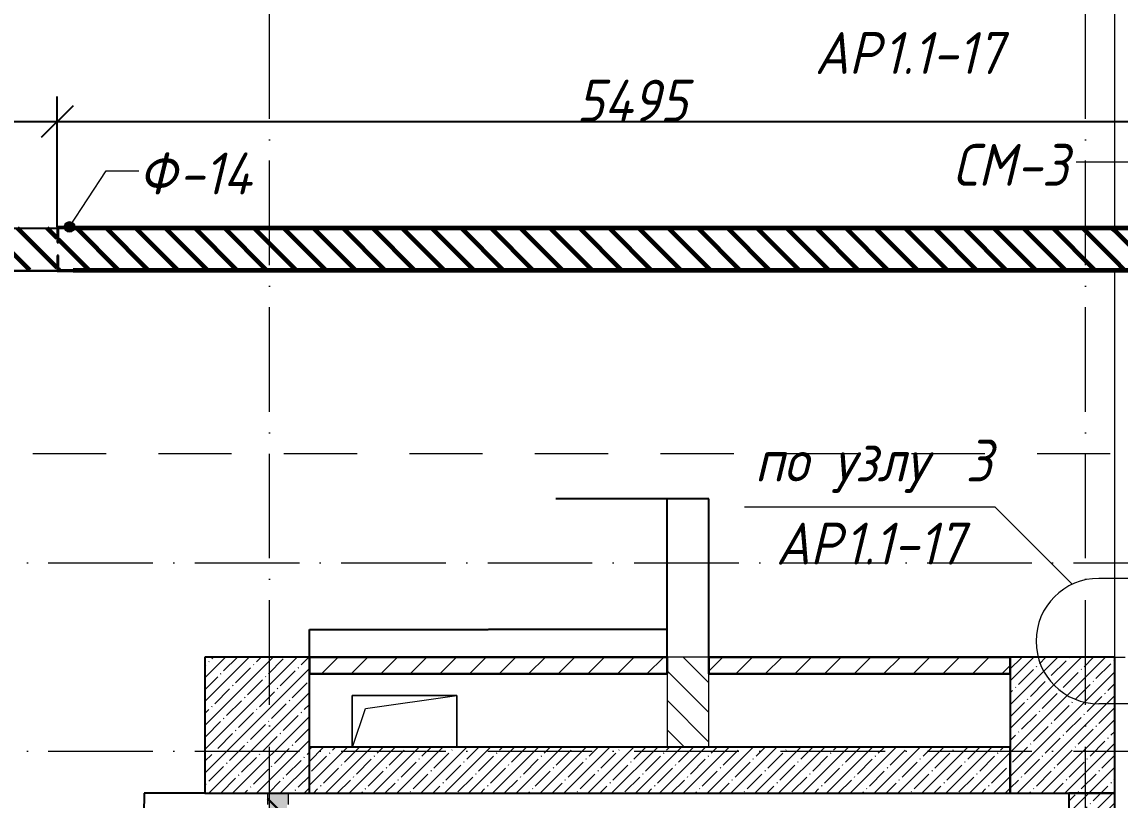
# Model space of a CAD drawing. Header units: millimetres. Extents: x 12986 to 523328, y -9759 to 30092.
# Drawn here: x 141473 to 146722, y 10867 to 14585 of the extents above; entities that cross this region are included whole.
import ezdxf

# ---------------------------------------------------------------- set-up
doc = ezdxf.new("R2010")
doc.units = ezdxf.units.MM
doc.linetypes.add('01 Штриховая _4 мм_', pattern=[600, 350, -250])
doc.linetypes.add('50_200_ШТРИХ_1Т_ш5_п1_п1_', pattern=[700, 500, -100, 0, -100])
for name, color, linetype, lineweight in [('0) ПГП', 1, 'Continuous', 30), ('1) ПГП Зеленый', 3, 'Continuous', 30), ('5) Блок ячеистый', 160, 'Continuous', 60), ('A-ANNO-DIMS', 7, 'Continuous', 9), ('A-DETL-2', 7, 'Continuous', 5), ('A-FLOR', 7, 'Continuous', 9), ('A-GENM', 7, 'Continuous', 9), ('A-GENM-1', 7, 'Continuous', 25), ('A-GENM-IDEN', 7, 'Continuous', 9), ('A-WALL-1', 7, 'Continuous', 25), ('A-WALL-6', 18, 'Continuous', 13), ('A-WALL-PATT-1', 7, 'Continuous', 5), ('A-WALL-PATT-3', 250, 'Continuous', 5), ('G-ANNO-SYMB-1', 7, '01 Штриховая _4 мм_', 9), ('G-ANNO-TEXT', 7, 'Continuous', 9), ('S-COLS', 7, 'Continuous', 9), ('S-COLS-1', 7, 'Continuous', 5), ('S-COLS-2', 7, 'Continuous', 25), ('Оси-2', 7, '50_200_ШТРИХ_1Т_ш5_п1_п1_', 9)]:
    doc.layers.add(name, color=color, linetype=linetype, lineweight=lineweight)
for name, color, linetype, lineweight, true_color in [('A-WALL-11', 7, 'Continuous', 13, 0x800000), ('A-WALL-2', 7, 'Continuous', 13, 0x000000), ('A-WALL-5', 7, 'Continuous', 13, 0x008000), ('A-WALL-7', 7, 'Continuous', 5, 0x008000), ('A-WALL-PATT-2', 7, 'Continuous', 5, 0xce0000)]:
    doc.layers.add(name, color=color, linetype=linetype, lineweight=lineweight, true_color=true_color)
doc.styles.add('ISOCPEUR_I_3', font='isocpeui.ttf', dxfattribs={"width": 0.9, "height": 200})
doc.dimstyles.new('ISO-2_0_0_9К_СРЕДНИЙ_7', dxfattribs={"dimscale": 304.8, "dimtxt": 199.196235, "dimasz": 0.492126, "dimexe": 0.393701, "dimexo": 0, "dimgap": 0, "dimtad": 1, "dimdec": 0, "dimzin": 0, "dimdsep": 46, "dimtxsty": 'ISOCPEUR_I_3', "dimblk1": 'OBLIQUE', "dimblk2": 'OBLIQUE', "dimsah": 1, "dimcen": 0.09, "dimdle": 0.393701, "dimazin": 0, "dimtfac": 1, "dimtdec": 4, "dimtix": 1, "dimtmove": 0, "dimatfit": 3, "dimfxl": 1, "dimtvp": 1, "dimtolj": 1, "dimtzin": 0, "dimarcsym": 2})
doc.dimstyles.get("Standard").update_dxf_attribs({"dimtxt": 0.18, "dimasz": 0.18, "dimexe": 0.18, "dimexo": 0.0625, "dimgap": 0.09, "dimtad": 0, "dimtih": 1, "dimtoh": 1, "dimdec": 4, "dimzin": 0, "dimdsep": 46, "dimtxsty": 'Standard', "dimcen": 0.09, "dimadec": 0, "dimazin": 0, "dimtfac": 1, "dimtdec": 4, "dimtofl": 0, "dimtmove": 0, "dimatfit": 3, "dimfxl": 1, "dimtolj": 1, "dimtzin": 0, "dimarcsym": 0})
pattern_1 = [(45, (61996.89, 0), (-57.02463, 57.02463), []), (45, (62053.92, 0), (-57.02463, 57.02463), [100.806, -20.161, 3.353, -16.808])]
pattern_2 = [(135, (61996.89, 0), (-70.71068, -70.71068), [])]

# ---------------------------------------------------------------- blocks, each defined once
blk = doc.blocks.new('BSC_Колонна _Прямоугольная - 650х500-V36-АР1_Кладочный план 1 этажа')
at = {"layer": 'S-COLS-1'}
h = blk.add_hatch(dxfattribs=at)
h.set_pattern_fill('FP_63', color=256, style=0, pattern_type=2)
h.set_pattern_definition([(135, (11225, -80600), (-57.02463, -57.02463), []), (135, (11225, -80542.975), (-57.02463, -57.02463), [100.806, -20.161, 3.353, -16.808])])
h.paths.add_polyline_path([(325, -250), (325, 250), (-325, 250), (-325, -250)], flags=0)
at = {"layer": 'S-COLS-2'}
for p, q in [((325, 250), (-325, 250)), ((-325, 250), (-325, -250)), ((325, -250), (325, 250)), ((-325, -250), (325, -250))]:
    blk.add_line(p, q, dxfattribs=at)
blk = doc.blocks.new('AR_Отверстие прямоугольное _в плите_ - AR_Отверстие прямоугольное _в плите_-V51-АР1_Кладочный план 1 этажа')
at = {"layer": 'A-GENM'}
for p, q in [((250, 125), (-250, 125)), ((-250, 125), (-250, -122)), ((-187.5, 62.5), (250, 125)), ((250, -122), (250, 125)), ((-249, -122), (-187.5, 62.5))]:
    blk.add_line(p, q, dxfattribs=at)
blk = doc.blocks.new('Фахверк_СКБ_Уголок - Ф-14_200х4010 h _потолок _3_880_-26977327-АР1_Кладочный план 1 этажа')
at = {"layer": 'A-GENM-1'}
for p, q in [((200, 156), (125, 156)), ((125, 156), (125, 81)), ((131, 81), (131, 150)), ((131, 150), (200, 150)), ((200, 150), (200, 156)), ((125, 81), (131, 81)), ((131, 19), (125, 19)), ((125, 19), (125, -56)), ((131, -50), (131, 19)), ((200, -50), (131, -50)), ((200, -56), (200, -50)), ((125, -56), (200, -56))]:
    blk.add_line(p, q, dxfattribs=at)
blk = doc.blocks.new('DIMBLOCK416-АР1_Кладочный план 1 этажа')
at = {"layer": 'A-ANNO-DIMS', "color": 0, "lineweight": -2, "transparency": 16777216}
for p, q in [((142846.9, 11550.1), (142846.9, 11682.3)), ((142847.1, 11682.1), (143701.2, 11682.1)), ((144556.7, 11682.1), (143702.6, 11682.1)), ((144556.9, 11550.1), (144556.9, 11682.3))]:
    blk.add_line(p, q, dxfattribs=at)
at = {"layer": 'A-ANNO-DIMS', "color": 0, "transparency": 16777216}
for points in [[(142847.1, 11682.1), (142847.1, 11682.1), (142846.9, 11682.1)], [(144556.7, 11682.1), (144556.7, 11682.1), (144556.9, 11682.1)]]:
    blk.add_solid(points, dxfattribs=at)
at = {"layer": 'Defpoints', "color": 0, "transparency": 16777216}
for p in [(144556.9, 11682.1), (142846.9, 11550), (144556.9, 11550)]:
    blk.add_point(p, dxfattribs=at)
at = {"layer": 'A-ANNO-DIMS', "color": 0, "transparency": 16777216, "insert": (143701.9, 11682.1), "char_height": 0.18, "width": 514.846, "attachment_point": 5}
blk.add_mtext('\\A1;1710.0000', dxfattribs=at)
blk = doc.blocks.new('DIMBLOCK417-АР1_Кладочный план 1 этажа')
at = {"layer": 'A-ANNO-DIMS', "color": 0, "lineweight": -2, "transparency": 16777216}
for p, q in [((144556.9, 12306.4), (144025.1, 12306.4)), ((144556.9, 11550.1), (144556.9, 12306.5)), ((144756.7, 12306.4), (144557.1, 12306.4)), ((144756.9, 11550.1), (144756.9, 12306.5))]:
    blk.add_line(p, q, dxfattribs=at)
at = {"layer": 'A-ANNO-DIMS', "color": 0, "transparency": 16777216}
for points in [[(144557.1, 12306.4), (144557.1, 12306.3), (144556.9, 12306.4)], [(144756.7, 12306.4), (144756.7, 12306.3), (144756.9, 12306.4)]]:
    blk.add_solid(points, dxfattribs=at)
at = {"layer": 'Defpoints', "color": 0, "transparency": 16777216}
for p in [(144756.9, 12306.4), (144556.9, 11550), (144756.9, 11550)]:
    blk.add_point(p, dxfattribs=at)
at = {"layer": 'A-ANNO-DIMS', "color": 0, "transparency": 16777216, "insert": (143797, 12306.5), "char_height": 0.18, "width": 455.087, "attachment_point": 1, "line_spacing_factor": 1.149209}
blk.add_mtext('\\A1;200.0000', dxfattribs=at)
blk = doc.blocks.new('DIMBLOCK567-АР1_Кладочный план 1 этажа')
at = {"layer": 'A-ANNO-DIMS', "color": 0, "lineweight": -2, "transparency": 16777216}
for p, q in [((142346.8, 10900), (142056.4, 10900)), ((142056.6, 10899.8), (142056.6, 10850.2)), ((142056.6, 10800.2), (142056.6, 10849.8)), ((142646.8, 10800), (142056.4, 10800))]:
    blk.add_line(p, q, dxfattribs=at)
at = {"layer": 'A-ANNO-DIMS', "color": 0, "transparency": 16777216}
for points in [[(142056.6, 10899.8), (142056.6, 10899.8), (142056.6, 10900)], [(142056.6, 10800.2), (142056.6, 10800.2), (142056.6, 10800)]]:
    blk.add_solid(points, dxfattribs=at)
at = {"layer": 'Defpoints', "color": 0, "transparency": 16777216}
for p in [(142346.9, 10900), (142056.6, 10800), (142646.9, 10800)]:
    blk.add_point(p, dxfattribs=at)
at = {"layer": 'A-ANNO-DIMS', "color": 0, "transparency": 16777216, "insert": (142056.6, 10850), "char_height": 0.18, "width": 409.118, "attachment_point": 5}
blk.add_mtext('\\A1;100.0000', dxfattribs=at)
blk = doc.blocks.new('_Oblique')
at = {"color": 0, "linetype": 'ByBlock', "lineweight": -2}
blk.add_line((-0.5, -0.5), (0.5, 0.5), dxfattribs=at)
blk = doc.blocks.new('DIMBLOCK755-АР1_Кладочный план 1 этажа')
at = {"layer": 'A-ANNO-DIMS', "color": 0, "lineweight": -2, "transparency": 16777216}
for p, q in [((136141.9, 13606), (136141.9, 14229.3)), ((141641.9, 13606), (141641.9, 14229.3)), ((136021.9, 14109.3), (141761.9, 14109.3))]:
    blk.add_line(p, q, dxfattribs=at)
at = {"layer": 'Defpoints', "color": 0, "transparency": 16777216}
for p in [(141641.9, 14109.3), (136141.9, 13606), (141641.9, 13606)]:
    blk.add_point(p, dxfattribs=at)
at = {"layer": 'A-ANNO-DIMS', "color": 0, "lineweight": -2, "transparency": 16777216, "xscale": 150, "yscale": 150, "zscale": 150, "rotation": 180}
blk.add_blockref('_Oblique', (136141.9, 14109.3), dxfattribs=at)
at = {"layer": 'A-ANNO-DIMS', "color": 0, "lineweight": -2, "transparency": 16777216, "xscale": 150, "yscale": 150, "zscale": 150}
blk.add_blockref('_Oblique', (141641.9, 14109.3), dxfattribs=at)
at = {"layer": 'A-ANNO-DIMS', "color": 0, "transparency": 16777216, "insert": (138891.9, 14209.3), "char_height": 200, "width": 606.782, "attachment_point": 5, "style": 'ISOCPEUR_I_3'}
blk.add_mtext('\\A1;5500', dxfattribs=at)
blk = doc.blocks.new('DIMBLOCK756-АР1_Кладочный план 1 этажа')
at = {"layer": 'A-ANNO-DIMS', "color": 0, "lineweight": -2, "transparency": 16777216}
for p, q in [((141641.9, 13606), (141641.9, 14229.3)), ((147136.9, 13608), (147136.9, 14229.3)), ((141521.9, 14109.3), (147256.9, 14109.3))]:
    blk.add_line(p, q, dxfattribs=at)
at = {"layer": 'Defpoints', "color": 0, "transparency": 16777216}
for p in [(147136.9, 14109.3), (141641.9, 13606), (147136.9, 13608)]:
    blk.add_point(p, dxfattribs=at)
at = {"layer": 'A-ANNO-DIMS', "color": 0, "lineweight": -2, "transparency": 16777216, "xscale": 150, "yscale": 150, "zscale": 150, "rotation": 180}
blk.add_blockref('_Oblique', (141641.9, 14109.3), dxfattribs=at)
at = {"layer": 'A-ANNO-DIMS', "color": 0, "lineweight": -2, "transparency": 16777216, "xscale": 150, "yscale": 150, "zscale": 150}
blk.add_blockref('_Oblique', (147136.9, 14109.3), dxfattribs=at)
at = {"layer": 'A-ANNO-DIMS', "color": 0, "transparency": 16777216, "insert": (144389.4, 14209.3), "char_height": 200, "width": 625.17, "attachment_point": 5, "style": 'ISOCPEUR_I_3'}
blk.add_mtext('\\A1;5495', dxfattribs=at)

msp = doc.modelspace()

# ---------------------------------------------------------------- hatches: boundary and pattern name
at = {"layer": '0) ПГП'}
h = msp.add_hatch(dxfattribs=at)
h.set_pattern_fill('FP_16', color=256, style=0, pattern_type=2)
h.set_pattern_definition([(50, (61996.893, 0), (72.873764, -6.37607), [7.62, -83.82]), (355, (61996.89, 0), (-14.09699, 76.422444), [6.096, -67.056]), (100.451, (62002.966, -0.53), (58.776964, 70.04687), [6.476, -71.236]), (46.184, (61996.89, 20.32), (108.43142, -16.81745), [11.43, -125.73]), (96.636, (62005.93, 18.92), (94.961, 98.97089), [9.714, -106.854]), (351.184, (61996.89, 20.32), (94.96227, 98.97018), [9.144, -100.584]), (21, (62007.053, 15.24), (60.64565, -40.906537), [7.62, -83.82]), (326, (62007.05, 15.24), (24.72083, 73.67493), [6.096, -67.056]), (71.451, (62012.11, 11.83), (85.36689, 32.768737), [6.476, -71.236]), (37.5, (61996.893, 0), (1.235525, 33.8224325), [3.353, -62.89, 3.353, -64.719, -67.31]), (37.5, (61996.893, 0), (1.235525, 33.8224325), [-134.315, 3.353, -63.957]), (7.5, (61996.893, 0), (26.728146, 40.07255), [3.353, -35.458, 3.353, -61.366, -25.654]), (7.5, (61996.893, 0), (26.728146, 40.07255), [-103.53, 3.353, -22.301]), (327.5, (61974.236, 0), (54.2363175, -2.292117), [3.353, -22.047, 3.353, -75.895, -105.156]), (327.5, (61974.236, 0), (54.2363175, -2.292117), [-104.648, 3.353, -101.803]), (317.5, (61964.076, 0), (59.25158, 10.17014), [3.353, -29.667, 3.353, -49.276, -74.676]), (317.5, (61964.076, 0), (59.25158, 10.17014), [-85.649, 3.353, -71.323])])
h.paths.add_polyline_path([(142646.89325, 9200.42021), (142746.89325, 9200.42021), (142746.89325, 9654), (142739.29325, 9654), (142739.29325, 9695.5), (142654.49325, 9695.5), (142654.49325, 9654), (142646.89325, 9654)], flags=0)
h.paths.add_polyline_path([(142654.49325, 10804.5), (142739.29325, 10804.5), (142739.29325, 10846), (142746.89325, 10846), (142746.89325, 10900), (142646.89325, 10900), (142646.89325, 10846), (142654.49325, 10846)], flags=0)
h = msp.add_hatch(dxfattribs=at)
h.set_pattern_fill('FP_17', color=256, style=0, pattern_type=2)
h.set_pattern_definition([(135, (61996.9, 0), (-142.5612, -142.5612), []), (135, (62139.46, 0), (-142.5612, -142.5612), [252.016, -50.403, 3.353, -47.05])])
h.paths.add_polyline_path([(142646.89325, 9200.42021), (142746.89325, 9200.42021), (142746.89325, 9654), (142739.29325, 9654), (142739.29325, 9695.5), (142654.49325, 9695.5), (142654.49325, 9654), (142646.89325, 9654)], flags=0)
h.paths.add_polyline_path([(142654.49325, 10804.5), (142739.29325, 10804.5), (142739.29325, 10846), (142746.89325, 10846), (142746.89325, 10900), (142646.89325, 10900), (142646.89325, 10846), (142654.49325, 10846)], flags=0)
at = {"layer": '5) Блок ячеистый'}
h = msp.add_hatch(dxfattribs=at)
h.set_pattern_fill('FP_3', color=256, style=0, pattern_type=2)
h.set_pattern_definition(pattern_2)
h.paths.add_polyline_path([(146696.89328, 13400.00001), (146696.89328, 13600.00001), (141647.89331, 13600.00001), (141647.89331, 13531.00001), (141641.89331, 13531.00001), (141641.89331, 13600.00001), (136147.8933, 13600.00001), (136147.8933, 13531.00001), (136141.8933, 13531.00001), (136141.8933, 13600.00001), (130641.89328, 13600.00001), (130641.89328, 13400.00001), (136141.8933, 13400.00001), (136141.8933, 13469.00001), (136147.8933, 13469.00001), (136147.8933, 13400.00001), (141641.89331, 13400.00001), (141641.89331, 13469.00001), (141647.89331, 13469.00001), (141647.89331, 13400.00001), (145261.49297, 13400.00001)], flags=0)
h = msp.add_hatch(dxfattribs=at)
h.set_pattern_fill('FP_3', color=256, style=0, pattern_type=2)
h.set_pattern_definition(pattern_2)
h.paths.add_polyline_path([(150196.89328, 13400.00001), (150406.89328, 13400.00001), (150406.89328, 13600.00001), (150196.89328, 13600.00001), (150196.89328, 13469.00001)], flags=0)
h.paths.add_polyline_path([(148086.89328, 13400.00001), (148616.85344, 13400.05313), (148616.85344, 13600.00001), (148086.89328, 13600.00001), (148086.89328, 13469.00001)], flags=0)
h.paths.add_polyline_path([(147136.89328, 13400.00001), (147136.89328, 13600.00001), (146696.89328, 13600.00001), (146696.89328, 13400.00001), (147067.89328, 13400.00001)], flags=0)
h.paths.add_polyline_path([(149427.89328, 13400.00001), (149496.89328, 13400.00001), (149496.89328, 13600.00001), (149316.89328, 13600.00001), (149316.89328, 13400.00001), (149385.89328, 13400.00001)], flags=0)
at = {"layer": 'A-GENM-IDEN'}
h = msp.add_hatch(color=256, dxfattribs=at)
edge = h.paths.add_edge_path(flags=0)
edge.add_arc((141700.22665, 13606.00001), 25, 0, 360)
at = {"layer": 'A-WALL-PATT-1'}
h = msp.add_hatch(dxfattribs=at)
h.set_pattern_fill('FP_1', color=256, style=0, pattern_type=2)
h.set_pattern_definition(pattern_1)
h.paths.add_polyline_path([(145261.49297, 10900), (146196.89328, 10900), (146196.89328, 11120), (142846.89328, 11120), (142846.89331, 10900)], flags=0)
h = msp.add_hatch(dxfattribs=at)
h.set_pattern_fill('FP_1', color=256, style=0, pattern_type=2)
h.set_pattern_definition(pattern_1)
h.paths.add_polyline_path([(146476.89328, 4049.99997), (146696.89323, 4049.99997), (146696.89328, 10900), (146476.89328, 10900), (146476.89328, 4432.17218)], flags=0)
at = {"layer": 'A-WALL-PATT-2'}
h = msp.add_hatch(dxfattribs=at)
h.set_pattern_fill('FP_3', color=256, style=0, pattern_type=2)
h.set_pattern_definition(pattern_2)
h.paths.add_polyline_path([(144556.89331, 11120), (144756.89331, 11120), (144756.89331, 11550.00001), (144556.89331, 11550.00001), (144556.89331, 11470)], flags=0)
at = {"layer": 'A-WALL-PATT-3'}
h = msp.add_hatch(dxfattribs=at)
h.set_pattern_fill('FP_15', color=256, style=0, pattern_type=2)
h.set_pattern_definition([(45, (61996.89, 0), (-70.71068, 70.71068), [])])
h.paths.add_polyline_path([(142846.89331, 11470), (144556.89331, 11470), (144556.89331, 11550), (142846.89331, 11550)], flags=0)
h.paths.add_polyline_path([(145261.49297, 11470), (146196.89328, 11470), (146196.89328, 11550), (144756.89331, 11550), (144756.89331, 11470)], flags=0)
at = {"layer": 'S-COLS-1'}
h = msp.add_hatch(dxfattribs=at)
h.set_pattern_fill('FP_1', color=256, style=0, pattern_type=2)
h.set_pattern_definition(pattern_1)
h.paths.add_polyline_path([(146196.89328, 10900), (146696.89328, 10900), (146696.89328, 11550), (146196.89328, 11550)], flags=0)

# ---------------------------------------------------------------- linework, layer by layer
at = {"layer": '1) ПГП Зеленый'}
for points in [[(142846.89331, 11550), (144556.89331, 11550), (144556.89331, 11470), (142846.89331, 11470)], [(144756.89331, 11550), (146196.89328, 11550), (146196.89328, 11470), (144756.89331, 11470)]]:
    msp.add_lwpolyline(points, close=True, dxfattribs=at)
at = {"layer": '5) Блок ячеистый'}
for p, q in [((147067.89328, 13600.00001), (141716.89331, 13600.00001)), ((141716.89331, 13400.00001), (147067.89328, 13400.00001))]:
    msp.add_line(p, q, dxfattribs=at)
at = {"layer": 'A-DETL-2'}
for p, q in [((146124.72643, 12266.48249), (144926.89323, 12266.48249)), ((146124.72643, 12266.48249), (146493.10053, 11898.1084)), ((146820.45582, 11926.48249), (146620.45582, 11926.48249)), ((146820.45582, 11326.48249), (146620.45582, 11326.48249))]:
    msp.add_line(p, q, dxfattribs=at)
for start, end in [(90, 180), (180, 270)]:
    msp.add_arc((146620.45582, 11626.48249), 300, start, end, dxfattribs=at)
at = {"layer": 'A-FLOR'}
for p, q in [((146696.89328, 13600.00001), (146696.89328, 15150.00007)), ((146696.89328, 11550), (146696.89328, 13400.00001)), ((146696.89328, 11550), (146746.89328, 11550)), ((143051.89333, 11367), (143551.89333, 11367)), ((143051.89333, 11120), (143051.89333, 11367)), ((143551.89333, 11367), (143551.89333, 11120))]:
    msp.add_line(p, q, dxfattribs=at)
at = {"layer": 'A-GENM-IDEN'}
for p, q in [((146789.76627, 13914.76837), (146511.63926, 13914.76837)), ((141700.22665, 13606.00001), (141876.15785, 13873.5448)), ((141876.15785, 13873.5448), (142030.98127, 13873.5448))]:
    msp.add_line(p, q, dxfattribs=at)
msp.add_circle((141700.22665, 13606.00001), 25, dxfattribs=at)
at = {"layer": 'A-WALL-1'}
for p, q in [((146196.89328, 11120), (142846.89331, 11120)), ((146196.89328, 10900), (146196.89328, 11120)), ((142846.89331, 10900), (146196.89328, 10900)), ((146476.89328, 10900), (146476.89328, 4049.99997)), ((146696.89328, 10900), (146476.89328, 10900)), ((146696.89328, 4049.99997), (146696.89328, 10900))]:
    msp.add_line(p, q, dxfattribs=at)
at = {"layer": 'A-WALL-11', "lineweight": 25}
msp.add_lwpolyline([(147142.89328, 13394.00001), (130641.89328, 13394.00001), (130641.89328, 13600.00001), (147142.89328, 13600.00001)], close=True, dxfattribs=at)
at = {"layer": 'A-WALL-2'}
for p, q in [((141641.89331, 13600.00001), (136216.8933, 13600.00001)), ((139276.70326, 13400.00001), (141641.89331, 13400.00001)), ((144756.89331, 11550.00001), (144556.89331, 11550.00001)), ((144556.89331, 11470), (144556.89331, 11120)), ((144756.89331, 11120), (144756.89331, 11470))]:
    msp.add_line(p, q, dxfattribs=at)
at = {"layer": 'A-WALL-5'}
for p, q in [((144556.89331, 11550), (142846.89331, 11550)), ((146196.89328, 11550), (144756.89331, 11550)), ((146196.89328, 11470), (146196.89328, 11550)), ((142846.89331, 11470), (144556.89331, 11470)), ((144756.89331, 11470), (146196.89328, 11470))]:
    msp.add_line(p, q, dxfattribs=at)
at = {"layer": 'A-WALL-6'}
for p, q in [((142646.89325, 10900), (142646.89325, 10846)), ((142746.89325, 10846), (142746.89325, 10900))]:
    msp.add_line(p, q, dxfattribs=at)
at = {"layer": 'A-WALL-7'}
for p, q in [((144556.89331, 11470), (144556.89331, 11550)), ((144756.89331, 11550), (144756.89331, 11470))]:
    msp.add_line(p, q, dxfattribs=at)
at = {"layer": 'G-ANNO-SYMB-1'}
msp.add_line((104925.09743, 12523.27848), (187962.83005, 12523.27848), dxfattribs=at)
at = {"layer": 'S-COLS-2'}
for p, q in [((146696.89328, 11550), (146196.89328, 11550)), ((146196.89328, 11550), (146196.89328, 10900)), ((146696.89328, 10900), (146696.89328, 11550)), ((146196.89328, 10900), (146696.89328, 10900))]:
    msp.add_line(p, q, dxfattribs=at)
at = {"layer": 'Оси-2'}
for p, q in [((142656.89325, -4080), (142656.89325, 28615.14604)), ((146556.89325, -4080), (146556.89325, 28636.94316)), ((57586.89328, 13400), (187948.52131, 13400)), ((57586.89328, 12000), (187948.52131, 12000)), ((57586.89328, 11100), (187948.52131, 11100))]:
    msp.add_line(p, q, dxfattribs=at)

# ---------------------------------------------------------------- block references
at = {"layer": 'A-GENM'}
msp.add_blockref('AR_Отверстие прямоугольное _в плите_ - AR_Отверстие прямоугольное _в плите_-V51-АР1_Кладочный план 1 этажа', (143301.89333, 11242), dxfattribs=at)
at = {"layer": 'A-GENM-1'}
msp.add_blockref('Фахверк_СКБ_Уголок - Ф-14_200х4010 h _потолок _3_880_-26977327-АР1_Кладочный план 1 этажа', (141516.89331, 13450.00001), dxfattribs=at)
at = {"layer": 'S-COLS', "rotation": 270.0000000000007}
msp.add_blockref('BSC_Колонна _Прямоугольная - 650х500-V36-АР1_Кладочный план 1 этажа', (142596.89331, 11225), dxfattribs=at)

# ---------------------------------------------------------------- texts
at = {"layer": 'A-GENM-IDEN', "char_height": 200, "attachment_point": 1, "style": 'ISOCPEUR_I_3'}
for s, insert, width in [('\\fISOCPEUR|b0|i1|c204|p34|;\\W.9;Ф', (142030.98127, 13961.15938), 230.886), ('СМ', (145922.27989, 14002.38295), 367.9745625), ('-3', (146225.88926, 14002.38295), 317.46825), ('-14', (142221.48127, 13961.15938), 461.772)]:
    msp.add_mtext(s, dxfattribs=dict(at, insert=insert, width=width))
at = {"layer": 'G-ANNO-TEXT', "char_height": 200, "attachment_point": 1, "style": 'ISOCPEUR_I_3'}
for s, insert, width in [('АР', (145262.67384, 14536.9157), 396.8353125), ('1.1-17', (145590.09572, 14536.9157), 735.949125), ('\\fISOCPEUR|b0|i1|c204|p34|;\\W.9; ', (145238.00792, 12589.39552), 137.0885625), ('узлу', (145351.11729, 12589.39552), 627.7213125), (' 3', (145869.03917, 12589.39552), 295.8226875), ('по', (144976.07042, 12589.39552), 317.46825), ('АР', (145077.27354, 12192.52052), 396.8353125), ('1.1-17', (145404.69542, 12192.52052), 735.949125)]:
    msp.add_mtext(s, dxfattribs=dict(at, insert=insert, width=width))

# ---------------------------------------------------------------- dimensions: what is measured, and where the dimension line sits
at = {"layer": 'A-ANNO-DIMS'}
for base, p1, p2, override, picture, middle in [((141641.89331, 14109.25877), (136141.8933, 13606.00001), (141641.89331, 13606.00001), {"dimpost": '<>', "dimfxl": 5500.000016}, 'DIMBLOCK755-АР1_Кладочный план 1 этажа', (138891.8933, 14209.25877)), ((147136.89328, 14109.25877), (141641.89331, 13606.00001), (147136.89328, 13608.00001), {"dimpost": '<>', "dimfxl": 5495.000336}, 'DIMBLOCK756-АР1_Кладочный план 1 этажа', (144389.3933, 14209.25877))]:
    dim = msp.add_linear_dim(base=base, p1=p1, p2=p2, dimstyle='ISO-2_0_0_9К_СРЕДНИЙ_7', override=override, dxfattribs=at)
    dim.commit()
    dim.dimension.update_dxf_attribs({"geometry": picture, "text_midpoint": middle})
dim = msp.add_linear_dim(base=(144756.89331, 12306.36534), p1=(144556.89331, 11550.00001), p2=(144756.89331, 11550.00001), dimstyle='Standard', dxfattribs=at)
dim.commit()
dim.dimension.update_dxf_attribs({"geometry": 'DIMBLOCK417-АР1_Кладочный план 1 этажа', "text_midpoint": (144024.51502, 12306.36534), "dimtype": 160})
dim = msp.add_linear_dim(base=(144556.89331, 11682.08273), p1=(142846.89331, 11550), p2=(144556.89331, 11550.00001), dimstyle='Standard', dxfattribs=at)
dim.commit()
dim.dimension.update_dxf_attribs({"geometry": 'DIMBLOCK416-АР1_Кладочный план 1 этажа', "text_midpoint": (143701.89331, 11682.08273)})
dim = msp.add_linear_dim(base=(142056.58608, 10800), p1=(142346.89331, 10900), p2=(142646.89325, 10800), angle=90, dimstyle='Standard', dxfattribs=at)
dim.commit()
dim.dimension.update_dxf_attribs({"geometry": 'DIMBLOCK567-АР1_Кладочный план 1 этажа', "text_midpoint": (142056.58608, 10850)})

doc.saveas('drawing.dxf')
